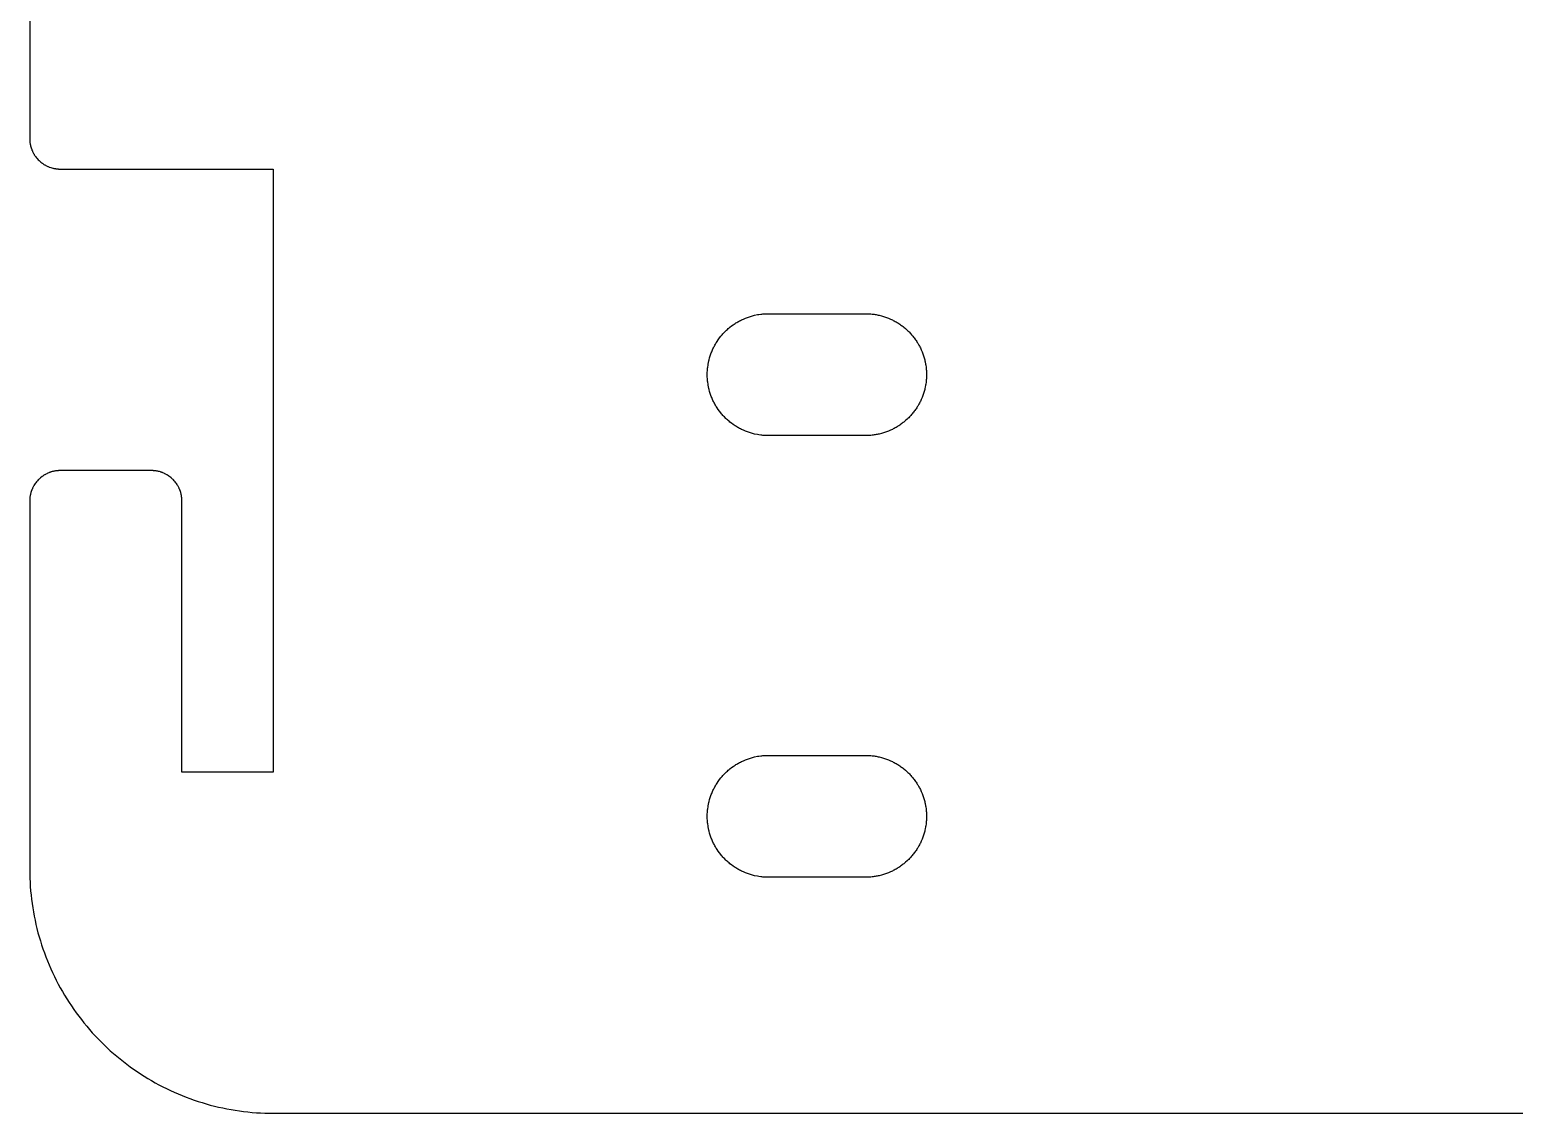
# Model space of a CAD drawing. Header units: metres. Extents: x 0 to 195, y 0 to 140.
# Drawn here: x 0 to 48.75, y 0 to 35.58 of the extents above; entities that cross this region are included whole.
import ezdxf

# ---------------------------------------------------------------- set-up
doc = ezdxf.new("R2010")
doc.units = ezdxf.units.M

msp = doc.modelspace()

# ---------------------------------------------------------------- linework, layer by layer
for p, q in [((0, 106.018), (0, 31.9824)), ((0, 31.9824), (0.000977, 31.9648)), ((0.000977, 31.9648), (0.000977, 31.9473)), ((0.000977, 31.9473), (0.001953, 31.9307)), ((0.001953, 31.9307), (0.009766, 31.8604)), ((0.009766, 31.8604), (0.012695, 31.8438)), ((0.012695, 31.8438), (0.015625, 31.8262)), ((0.015625, 31.8262), (0.018555, 31.8096)), ((0.018555, 31.8096), (0.021484, 31.792)), ((0.021484, 31.792), (0.025391, 31.7754)), ((0.025391, 31.7754), (0.029297, 31.7578)), ((0.029297, 31.7578), (0.048828, 31.6914)), ((0.048828, 31.6914), (0.066406, 31.6416)), ((0.066406, 31.6416), (0.073242, 31.625)), ((0.073242, 31.625), (0.079102, 31.6094)), ((0.079102, 31.6094), (0.086914, 31.5938)), ((0.086914, 31.5938), (0.09375, 31.5771)), ((0.09375, 31.5771), (0.117188, 31.5303)), ((0.117188, 31.5303), (0.125, 31.5156)), ((0.125, 31.5156), (0.133789, 31.5)), ((0.133789, 31.5), (0.142578, 31.4854)), ((0.142578, 31.4854), (0.152344, 31.4697)), ((0.152344, 31.4697), (0.161133, 31.4551)), ((0.161133, 31.4551), (0.170898, 31.4404)), ((0.170898, 31.4404), (0.180664, 31.4268)), ((0.180664, 31.4268), (0.191406, 31.4121)), ((0.191406, 31.4121), (0.201172, 31.3984)), ((0.201172, 31.3984), (0.222656, 31.3711)), ((0.222656, 31.3711), (0.234375, 31.3574)), ((0.234375, 31.3574), (0.245117, 31.3438)), ((0.245117, 31.3438), (0.280273, 31.3057)), ((0.280273, 31.3057), (0.305664, 31.2803)), ((0.305664, 31.2803), (0.34375, 31.2451)), ((0.34375, 31.2451), (0.357422, 31.2344)), ((0.357422, 31.2344), (0.371094, 31.2227)), ((0.371094, 31.2227), (0.398438, 31.2012)), ((0.398438, 31.2012), (0.412109, 31.1914)), ((0.412109, 31.1914), (0.426758, 31.1807)), ((0.426758, 31.1807), (0.44043, 31.1709)), ((0.44043, 31.1709), (0.455078, 31.1611)), ((0.455078, 31.1611), (0.469727, 31.1523)), ((0.469727, 31.1523), (0.485352, 31.1426)), ((0.485352, 31.1426), (0.5, 31.1338)), ((0.5, 31.1338), (0.515625, 31.125)), ((0.515625, 31.125), (0.530273, 31.1172)), ((0.530273, 31.1172), (0.577148, 31.0938)), ((0.577148, 31.0938), (0.59375, 31.0869)), ((0.59375, 31.0869), (0.609375, 31.0791)), ((0.609375, 31.0791), (0.625, 31.0732)), ((0.625, 31.0732), (0.641602, 31.0664)), ((0.641602, 31.0664), (0.691406, 31.0488)), ((0.691406, 31.0488), (0.757812, 31.0293)), ((0.757812, 31.0293), (0.775391, 31.0254)), ((0.775391, 31.0254), (0.791992, 31.0215)), ((0.791992, 31.0215), (0.80957, 31.0186)), ((0.80957, 31.0186), (0.826172, 31.0156)), ((0.826172, 31.0156), (0.84375, 31.0127)), ((0.84375, 31.0127), (0.860352, 31.0098)), ((0.860352, 31.0098), (0.930664, 31.002)), ((0.930664, 31.002), (0.947266, 31.001)), ((0.947266, 31.001), (0.964844, 31.001)), ((0.964844, 31.001), (0.982422, 31)), ((0.982422, 31), (8, 31)), ((8, 31), (8, 11.2002)), ((22.9912, 25.8047), (23.0459, 25.8477)), ((23.0459, 25.8477), (23.1025, 25.8887)), ((23.1025, 25.8887), (23.1611, 25.9277)), ((23.1611, 25.9277), (23.1904, 25.9463)), ((23.1904, 25.9463), (23.2197, 25.9639)), ((23.2197, 25.9639), (23.25, 25.9824)), ((23.25, 25.9824), (23.2803, 25.999)), ((23.2803, 25.999), (23.3115, 26.0156)), ((23.3115, 26.0156), (23.3418, 26.0322)), ((23.3418, 26.0322), (23.373, 26.0479)), ((23.373, 26.0479), (23.4043, 26.0625)), ((23.4043, 26.0625), (23.4365, 26.0771)), ((23.4365, 26.0771), (23.501, 26.1045)), ((23.501, 26.1045), (23.5332, 26.1172)), ((23.5332, 26.1172), (23.5664, 26.1289)), ((23.5664, 26.1289), (23.5986, 26.1406)), ((23.5986, 26.1406), (23.6318, 26.1523)), ((23.6318, 26.1523), (23.665, 26.1631)), ((23.665, 26.1631), (23.6982, 26.1729)), ((23.6982, 26.1729), (23.7666, 26.1904)), ((23.7666, 26.1904), (23.7998, 26.1992)), ((23.7998, 26.1992), (23.9023, 26.2197)), ((23.9023, 26.2197), (23.9375, 26.2256)), ((23.9375, 26.2256), (24.0059, 26.2354)), ((24.0059, 26.2354), (24.041, 26.2393)), ((24.041, 26.2393), (24.0762, 26.2422)), ((24.0762, 26.2422), (24.1104, 26.2451)), ((24.1104, 26.2451), (24.1807, 26.249)), ((24.1807, 26.249), (24.2148, 26.25)), ((24.2148, 26.25), (27.4854, 26.25)), ((27.4854, 26.25), (27.5195, 26.249)), ((27.5195, 26.249), (27.5898, 26.2451)), ((27.5898, 26.2451), (27.624, 26.2422)), ((27.624, 26.2422), (27.6592, 26.2393)), ((27.6592, 26.2393), (27.6934, 26.2354)), ((27.6934, 26.2354), (27.7285, 26.2305)), ((27.7285, 26.2305), (27.7627, 26.2256)), ((27.7627, 26.2256), (27.7969, 26.2197)), ((27.7969, 26.2197), (27.832, 26.2129)), ((27.832, 26.2129), (27.8662, 26.2061)), ((27.8662, 26.2061), (27.8994, 26.1992)), ((27.8994, 26.1992), (27.9678, 26.1816)), ((27.9678, 26.1816), (28.001, 26.1729)), ((28.001, 26.1729), (28.0352, 26.1631)), ((28.0352, 26.1631), (28.0684, 26.1523)), ((28.0684, 26.1523), (28.1016, 26.1406)), ((28.1016, 26.1406), (28.1338, 26.1289)), ((28.1338, 26.1289), (28.167, 26.1172)), ((28.167, 26.1172), (28.1992, 26.1045)), ((28.1992, 26.1045), (28.2637, 26.0771)), ((28.2637, 26.0771), (28.2949, 26.0625)), ((28.2949, 26.0625), (28.3271, 26.0479)), ((28.3271, 26.0479), (28.3584, 26.0322)), ((28.3584, 26.0322), (28.3887, 26.0156)), ((28.3887, 26.0156), (28.4199, 25.999)), ((28.4199, 25.999), (28.4502, 25.9824)), ((28.4502, 25.9824), (28.4805, 25.9639)), ((28.4805, 25.9639), (28.5098, 25.9463)), ((28.5098, 25.9463), (28.5391, 25.9277)), ((28.5391, 25.9277), (28.5684, 25.9082)), ((28.5684, 25.9082), (28.5967, 25.8887)), ((28.5967, 25.8887), (28.626, 25.8682)), ((28.626, 25.8682), (28.6533, 25.8477)), ((28.6533, 25.8477), (28.6816, 25.8262)), ((22.5723, 25.3389), (22.6113, 25.3975)), ((22.6113, 25.3975), (22.6523, 25.4541)), ((22.6523, 25.4541), (22.6953, 25.5088)), ((22.6953, 25.5088), (22.7178, 25.5352)), ((22.7178, 25.5352), (22.7402, 25.5625)), ((22.7402, 25.5625), (22.7637, 25.5879)), ((22.7637, 25.5879), (22.7871, 25.6143)), ((22.7871, 25.6143), (22.8115, 25.6396)), ((22.8115, 25.6396), (22.8604, 25.6885)), ((22.8604, 25.6885), (22.8857, 25.7129)), ((22.8857, 25.7129), (22.9121, 25.7363)), ((22.9121, 25.7363), (22.9375, 25.7598)), ((22.9375, 25.7598), (22.9648, 25.7822)), ((22.9648, 25.7822), (22.9912, 25.8047)), ((28.6816, 25.8262), (28.709, 25.8047)), ((28.709, 25.8047), (28.7617, 25.7598)), ((28.7617, 25.7598), (28.8145, 25.7129)), ((28.8145, 25.7129), (28.8389, 25.6885)), ((28.8389, 25.6885), (28.8643, 25.6641)), ((28.8643, 25.6641), (28.8887, 25.6396)), ((28.8887, 25.6396), (28.9131, 25.6143)), ((28.9131, 25.6143), (28.9365, 25.5879)), ((28.9365, 25.5879), (28.959, 25.5625)), ((28.959, 25.5625), (28.9824, 25.5352)), ((28.9824, 25.5352), (29.0039, 25.5088)), ((29.0039, 25.5088), (29.0264, 25.4814)), ((29.0264, 25.4814), (29.0469, 25.4541)), ((29.0469, 25.4541), (29.0684, 25.4258)), ((29.0684, 25.4258), (29.0879, 25.3975)), ((29.0879, 25.3975), (29.1084, 25.3682)), ((29.1084, 25.3682), (29.127, 25.3389)), ((22.3369, 24.835), (22.3477, 24.8682)), ((22.3477, 24.8682), (22.3594, 24.9014)), ((22.3594, 24.9014), (22.3711, 24.9336)), ((22.3711, 24.9336), (22.3828, 24.9668)), ((22.3828, 24.9668), (22.3955, 24.999)), ((22.3955, 24.999), (22.4229, 25.0635)), ((22.4229, 25.0635), (22.4375, 25.0957)), ((22.4375, 25.0957), (22.4521, 25.127)), ((22.4521, 25.127), (22.4678, 25.1582)), ((22.4678, 25.1582), (22.4844, 25.1885)), ((22.4844, 25.1885), (22.501, 25.2197)), ((22.501, 25.2197), (22.5176, 25.25)), ((22.5176, 25.25), (22.5361, 25.2803)), ((22.5361, 25.2803), (22.5537, 25.3096)), ((22.5537, 25.3096), (22.5723, 25.3389)), ((29.127, 25.3389), (29.1465, 25.3096)), ((29.1465, 25.3096), (29.1641, 25.2803)), ((29.1641, 25.2803), (29.1992, 25.2197)), ((29.1992, 25.2197), (29.2158, 25.1885)), ((29.2158, 25.1885), (29.2324, 25.1582)), ((29.2324, 25.1582), (29.248, 25.127)), ((29.248, 25.127), (29.2627, 25.0957)), ((29.2627, 25.0957), (29.2773, 25.0635)), ((29.2773, 25.0635), (29.3047, 24.999)), ((29.3047, 24.999), (29.3174, 24.9668)), ((29.3174, 24.9668), (29.3291, 24.9336)), ((29.3291, 24.9336), (29.3408, 24.9014)), ((29.3408, 24.9014), (29.3525, 24.8682)), ((29.3525, 24.8682), (29.3721, 24.8018)), ((22.251, 24.3193), (22.2549, 24.3896)), ((22.2549, 24.3896), (22.2578, 24.4238)), ((22.2578, 24.4238), (22.2607, 24.459)), ((22.2607, 24.459), (22.2646, 24.4941)), ((22.2646, 24.4941), (22.2744, 24.5625)), ((22.2744, 24.5625), (22.2803, 24.5977)), ((22.2803, 24.5977), (22.3008, 24.7002)), ((22.3008, 24.7002), (22.3096, 24.7334)), ((22.3096, 24.7334), (22.3271, 24.8018)), ((22.3271, 24.8018), (22.3369, 24.835)), ((29.3721, 24.8018), (29.3818, 24.7676)), ((29.3818, 24.7676), (29.3906, 24.7334)), ((29.3906, 24.7334), (29.3984, 24.7002)), ((29.3984, 24.7002), (29.4062, 24.666)), ((29.4062, 24.666), (29.4199, 24.5977)), ((29.4199, 24.5977), (29.4258, 24.5625)), ((29.4258, 24.5625), (29.4355, 24.4941)), ((29.4355, 24.4941), (29.4395, 24.459)), ((29.4395, 24.459), (29.4424, 24.4238)), ((29.4424, 24.4238), (29.4453, 24.3896)), ((29.4453, 24.3896), (29.4492, 24.3193)), ((22.25, 24.2852), (22.251, 24.3193)), ((22.25, 24.2148), (22.25, 24.2852)), ((22.251, 24.1807), (22.25, 24.2148)), ((22.2549, 24.1104), (22.251, 24.1807)), ((22.2578, 24.0762), (22.2549, 24.1104)), ((22.2607, 24.041), (22.2578, 24.0762)), ((22.2646, 24.0059), (22.2607, 24.041)), ((22.2744, 23.9375), (22.2646, 24.0059)), ((22.2803, 23.9023), (22.2744, 23.9375)), ((22.3008, 23.7998), (22.2803, 23.9023)), ((29.4199, 23.9023), (29.4062, 23.834)), ((29.4258, 23.9375), (29.4199, 23.9023)), ((29.4355, 24.0059), (29.4258, 23.9375)), ((29.4395, 24.041), (29.4355, 24.0059)), ((29.4424, 24.0762), (29.4395, 24.041)), ((29.4453, 24.1104), (29.4424, 24.0762)), ((29.4492, 24.1807), (29.4453, 24.1104)), ((29.4492, 24.3193), (29.4492, 24.2852)), ((29.4492, 24.2852), (29.4502, 24.25)), ((29.4502, 24.25), (29.4492, 24.2148)), ((29.4492, 24.2148), (29.4492, 24.1807)), ((22.3096, 23.7666), (22.3008, 23.7998)), ((22.3271, 23.6982), (22.3096, 23.7666)), ((22.3369, 23.665), (22.3271, 23.6982)), ((22.3477, 23.6318), (22.3369, 23.665)), ((22.3594, 23.5986), (22.3477, 23.6318)), ((22.3711, 23.5664), (22.3594, 23.5986)), ((22.3828, 23.5332), (22.3711, 23.5664)), ((22.3955, 23.501), (22.3828, 23.5332)), ((22.4229, 23.4365), (22.3955, 23.501)), ((22.4375, 23.4043), (22.4229, 23.4365)), ((22.4521, 23.373), (22.4375, 23.4043)), ((29.2627, 23.4043), (29.248, 23.373)), ((29.2773, 23.4365), (29.2627, 23.4043)), ((29.3047, 23.501), (29.2773, 23.4365)), ((29.3174, 23.5332), (29.3047, 23.501)), ((29.3291, 23.5664), (29.3174, 23.5332)), ((29.3408, 23.5986), (29.3291, 23.5664)), ((29.3525, 23.6318), (29.3408, 23.5986)), ((29.3721, 23.6982), (29.3525, 23.6318)), ((29.3818, 23.7324), (29.3721, 23.6982)), ((29.3906, 23.7666), (29.3818, 23.7324)), ((29.3984, 23.7998), (29.3906, 23.7666)), ((29.4062, 23.834), (29.3984, 23.7998)), ((22.4678, 23.3418), (22.4521, 23.373)), ((22.4844, 23.3115), (22.4678, 23.3418)), ((22.501, 23.2803), (22.4844, 23.3115)), ((22.5176, 23.25), (22.501, 23.2803)), ((22.5361, 23.2197), (22.5176, 23.25)), ((22.5537, 23.1904), (22.5361, 23.2197)), ((22.5723, 23.1611), (22.5537, 23.1904)), ((22.6113, 23.1025), (22.5723, 23.1611)), ((22.6523, 23.0459), (22.6113, 23.1025)), ((22.6953, 22.9912), (22.6523, 23.0459)), ((22.7178, 22.9648), (22.6953, 22.9912)), ((22.7402, 22.9375), (22.7178, 22.9648)), ((22.7637, 22.9121), (22.7402, 22.9375)), ((28.959, 22.9375), (28.9365, 22.9121)), ((28.9824, 22.9648), (28.959, 22.9375)), ((29.0039, 22.9912), (28.9824, 22.9648)), ((29.0264, 23.0186), (29.0039, 22.9912)), ((29.0469, 23.0459), (29.0264, 23.0186)), ((29.0684, 23.0742), (29.0469, 23.0459)), ((29.0879, 23.1025), (29.0684, 23.0742)), ((29.1084, 23.1318), (29.0879, 23.1025)), ((29.127, 23.1611), (29.1084, 23.1318)), ((29.1465, 23.1904), (29.127, 23.1611)), ((29.1641, 23.2197), (29.1465, 23.1904)), ((29.1992, 23.2803), (29.1641, 23.2197)), ((29.2158, 23.3115), (29.1992, 23.2803)), ((29.2324, 23.3418), (29.2158, 23.3115)), ((29.248, 23.373), (29.2324, 23.3418)), ((22.7871, 22.8857), (22.7637, 22.9121)), ((22.8115, 22.8604), (22.7871, 22.8857)), ((22.8604, 22.8115), (22.8115, 22.8604)), ((22.8857, 22.7871), (22.8604, 22.8115)), ((22.9121, 22.7637), (22.8857, 22.7871)), ((22.9375, 22.7402), (22.9121, 22.7637)), ((22.9648, 22.7178), (22.9375, 22.7402)), ((22.9912, 22.6953), (22.9648, 22.7178)), ((23.0459, 22.6523), (22.9912, 22.6953)), ((23.1025, 22.6113), (23.0459, 22.6523)), ((23.1611, 22.5723), (23.1025, 22.6113)), ((23.1904, 22.5537), (23.1611, 22.5723)), ((23.2197, 22.5361), (23.1904, 22.5537)), ((23.25, 22.5176), (23.2197, 22.5361)), ((23.2803, 22.501), (23.25, 22.5176)), ((23.3115, 22.4844), (23.2803, 22.501)), ((23.3418, 22.4678), (23.3115, 22.4844)), ((23.373, 22.4521), (23.3418, 22.4678)), ((23.4043, 22.4375), (23.373, 22.4521)), ((23.4365, 22.4229), (23.4043, 22.4375)), ((28.2949, 22.4375), (28.2637, 22.4229)), ((28.3271, 22.4521), (28.2949, 22.4375)), ((28.3584, 22.4678), (28.3271, 22.4521)), ((28.3887, 22.4844), (28.3584, 22.4678)), ((28.4199, 22.501), (28.3887, 22.4844)), ((28.4502, 22.5176), (28.4199, 22.501)), ((28.4805, 22.5361), (28.4502, 22.5176)), ((28.5098, 22.5537), (28.4805, 22.5361)), ((28.5391, 22.5723), (28.5098, 22.5537)), ((28.5684, 22.5918), (28.5391, 22.5723)), ((28.5967, 22.6113), (28.5684, 22.5918)), ((28.626, 22.6318), (28.5967, 22.6113)), ((28.6533, 22.6523), (28.626, 22.6318)), ((28.6816, 22.6738), (28.6533, 22.6523)), ((28.709, 22.6953), (28.6816, 22.6738)), ((28.7617, 22.7402), (28.709, 22.6953)), ((28.8145, 22.7871), (28.7617, 22.7402)), ((28.8389, 22.8115), (28.8145, 22.7871)), ((28.8643, 22.8359), (28.8389, 22.8115)), ((28.8887, 22.8604), (28.8643, 22.8359)), ((28.9131, 22.8857), (28.8887, 22.8604)), ((28.9365, 22.9121), (28.9131, 22.8857)), ((23.501, 22.3955), (23.4365, 22.4229)), ((23.5332, 22.3828), (23.501, 22.3955)), ((23.5664, 22.3711), (23.5332, 22.3828)), ((23.5986, 22.3594), (23.5664, 22.3711)), ((23.6318, 22.3477), (23.5986, 22.3594)), ((23.665, 22.3369), (23.6318, 22.3477)), ((23.6982, 22.3271), (23.665, 22.3369)), ((23.7666, 22.3096), (23.6982, 22.3271)), ((23.7998, 22.3008), (23.7666, 22.3096)), ((23.9023, 22.2803), (23.7998, 22.3008)), ((23.9375, 22.2744), (23.9023, 22.2803)), ((24.0059, 22.2646), (23.9375, 22.2744)), ((24.041, 22.2607), (24.0059, 22.2646)), ((24.0762, 22.2578), (24.041, 22.2607)), ((24.1104, 22.2549), (24.0762, 22.2578)), ((24.1807, 22.251), (24.1104, 22.2549)), ((24.2148, 22.25), (24.1807, 22.251)), ((27.4854, 22.25), (24.2148, 22.25)), ((27.5195, 22.251), (27.4854, 22.25)), ((27.5898, 22.2549), (27.5195, 22.251)), ((27.624, 22.2578), (27.5898, 22.2549)), ((27.6592, 22.2607), (27.624, 22.2578)), ((27.6934, 22.2646), (27.6592, 22.2607)), ((27.7285, 22.2695), (27.6934, 22.2646)), ((27.7627, 22.2744), (27.7285, 22.2695)), ((27.7969, 22.2803), (27.7627, 22.2744)), ((27.832, 22.2871), (27.7969, 22.2803)), ((27.8662, 22.2939), (27.832, 22.2871)), ((27.8994, 22.3008), (27.8662, 22.2939)), ((27.9678, 22.3184), (27.8994, 22.3008)), ((28.001, 22.3271), (27.9678, 22.3184)), ((28.0352, 22.3369), (28.001, 22.3271)), ((28.0684, 22.3477), (28.0352, 22.3369)), ((28.1016, 22.3594), (28.0684, 22.3477)), ((28.1338, 22.3711), (28.1016, 22.3594)), ((28.167, 22.3828), (28.1338, 22.3711)), ((28.1992, 22.3955), (28.167, 22.3828)), ((28.2637, 22.4229), (28.1992, 22.3955)), ((0.5, 20.9658), (0.485352, 20.957)), ((0.515625, 20.9746), (0.5, 20.9658)), ((0.530273, 20.9834), (0.515625, 20.9746)), ((0.561523, 20.999), (0.530273, 20.9834)), ((0.577148, 21.0059), (0.561523, 20.999)), ((0.59375, 21.0137), (0.577148, 21.0059)), ((0.625, 21.0273), (0.59375, 21.0137)), ((0.641602, 21.0332), (0.625, 21.0273)), ((0.658203, 21.04), (0.641602, 21.0332)), ((0.674805, 21.0459), (0.658203, 21.04)), ((0.691406, 21.0508), (0.674805, 21.0459)), ((0.708008, 21.0566), (0.691406, 21.0508)), ((0.741211, 21.0664), (0.708008, 21.0566)), ((0.757812, 21.0703), (0.741211, 21.0664)), ((0.775391, 21.0742), (0.757812, 21.0703)), ((0.791992, 21.0781), (0.775391, 21.0742)), ((0.80957, 21.082), (0.791992, 21.0781)), ((0.826172, 21.085), (0.80957, 21.082)), ((0.84375, 21.0879), (0.826172, 21.085)), ((0.860352, 21.0898), (0.84375, 21.0879)), ((0.87793, 21.0928), (0.860352, 21.0898)), ((0.913086, 21.0967), (0.87793, 21.0928)), ((0.930664, 21.0977), (0.913086, 21.0967)), ((0.947266, 21.0986), (0.930664, 21.0977)), ((0.964844, 21.0996), (0.947266, 21.0986)), ((4.03516, 21.0996), (0.964844, 21.0996)), ((4.05273, 21.0986), (4.03516, 21.0996)), ((4.06934, 21.0977), (4.05273, 21.0986)), ((4.08691, 21.0967), (4.06934, 21.0977)), ((4.12207, 21.0928), (4.08691, 21.0967)), ((4.13965, 21.0898), (4.12207, 21.0928)), ((4.15625, 21.0879), (4.13965, 21.0898)), ((4.17383, 21.085), (4.15625, 21.0879)), ((4.19043, 21.082), (4.17383, 21.085)), ((4.20801, 21.0781), (4.19043, 21.082)), ((4.22461, 21.0742), (4.20801, 21.0781)), ((4.24219, 21.0703), (4.22461, 21.0742)), ((4.25879, 21.0664), (4.24219, 21.0703)), ((4.29199, 21.0566), (4.25879, 21.0664)), ((4.30859, 21.0508), (4.29199, 21.0566)), ((4.3252, 21.0459), (4.30859, 21.0508)), ((4.3418, 21.04), (4.3252, 21.0459)), ((4.3584, 21.0332), (4.3418, 21.04)), ((4.375, 21.0273), (4.3584, 21.0332)), ((4.40625, 21.0137), (4.375, 21.0273)), ((4.42285, 21.0059), (4.40625, 21.0137)), ((4.43848, 20.999), (4.42285, 21.0059)), ((4.46973, 20.9834), (4.43848, 20.999)), ((4.48438, 20.9746), (4.46973, 20.9834)), ((4.5, 20.9658), (4.48438, 20.9746)), ((4.51465, 20.957), (4.5, 20.9658)), ((0.079102, 20.4912), (0.073242, 20.4746)), ((0.086914, 20.5068), (0.079102, 20.4912)), ((0.09375, 20.5225), (0.086914, 20.5068)), ((0.125, 20.585), (0.09375, 20.5225)), ((0.133789, 20.5996), (0.125, 20.585)), ((0.142578, 20.6152), (0.133789, 20.5996)), ((0.152344, 20.6299), (0.142578, 20.6152)), ((0.161133, 20.6445), (0.152344, 20.6299)), ((0.180664, 20.6738), (0.161133, 20.6445)), ((0.191406, 20.6875), (0.180664, 20.6738)), ((0.201172, 20.7021), (0.191406, 20.6875)), ((0.222656, 20.7295), (0.201172, 20.7021)), ((0.234375, 20.7432), (0.222656, 20.7295)), ((0.245117, 20.7559), (0.234375, 20.7432)), ((0.256836, 20.7695), (0.245117, 20.7559)), ((0.280273, 20.7949), (0.256836, 20.7695)), ((0.292969, 20.8066), (0.280273, 20.7949)), ((0.305664, 20.8193), (0.292969, 20.8066)), ((0.34375, 20.8545), (0.305664, 20.8193)), ((0.357422, 20.8662), (0.34375, 20.8545)), ((0.412109, 20.9092), (0.357422, 20.8662)), ((0.426758, 20.9189), (0.412109, 20.9092)), ((0.44043, 20.9287), (0.426758, 20.9189)), ((0.469727, 20.9482), (0.44043, 20.9287)), ((0.485352, 20.957), (0.469727, 20.9482)), ((4.53027, 20.9482), (4.51465, 20.957)), ((4.55957, 20.9287), (4.53027, 20.9482)), ((4.57324, 20.9189), (4.55957, 20.9287)), ((4.58789, 20.9092), (4.57324, 20.9189)), ((4.64258, 20.8662), (4.58789, 20.9092)), ((4.65625, 20.8545), (4.64258, 20.8662)), ((4.69434, 20.8193), (4.65625, 20.8545)), ((4.70703, 20.8066), (4.69434, 20.8193)), ((4.71973, 20.7949), (4.70703, 20.8066)), ((4.74316, 20.7695), (4.71973, 20.7949)), ((4.75488, 20.7559), (4.74316, 20.7695)), ((4.76562, 20.7432), (4.75488, 20.7559)), ((4.77734, 20.7295), (4.76562, 20.7432)), ((4.79883, 20.7021), (4.77734, 20.7295)), ((4.80859, 20.6875), (4.79883, 20.7021)), ((4.81934, 20.6738), (4.80859, 20.6875)), ((4.83887, 20.6445), (4.81934, 20.6738)), ((4.84766, 20.6299), (4.83887, 20.6445)), ((4.85742, 20.6152), (4.84766, 20.6299)), ((4.86621, 20.5996), (4.85742, 20.6152)), ((4.875, 20.585), (4.86621, 20.5996)), ((4.90625, 20.5225), (4.875, 20.585)), ((4.91309, 20.5068), (4.90625, 20.5225)), ((4.9209, 20.4912), (4.91309, 20.5068)), ((4.92676, 20.4746), (4.9209, 20.4912)), ((0.000977, 20.1348), (0, 20.1172)), ((0, 20.1172), (0, 8)), ((0.001953, 20.1699), (0.000977, 20.1523)), ((0.000977, 20.1523), (0.000977, 20.1348)), ((0.003906, 20.1875), (0.001953, 20.1699)), ((0.005859, 20.2041), (0.003906, 20.1875)), ((0.009766, 20.2393), (0.005859, 20.2041)), ((0.012695, 20.2568), (0.009766, 20.2393)), ((0.015625, 20.2734), (0.012695, 20.2568)), ((0.018555, 20.291), (0.015625, 20.2734)), ((0.021484, 20.3076), (0.018555, 20.291)), ((0.025391, 20.3252), (0.021484, 20.3076)), ((0.029297, 20.3418), (0.025391, 20.3252)), ((0.03418, 20.3584), (0.029297, 20.3418)), ((0.039062, 20.376), (0.03418, 20.3584)), ((0.048828, 20.4092), (0.039062, 20.376)), ((0.060547, 20.4424), (0.048828, 20.4092)), ((0.066406, 20.458), (0.060547, 20.4424)), ((0.073242, 20.4746), (0.066406, 20.458)), ((4.93359, 20.458), (4.92676, 20.4746)), ((4.93945, 20.4424), (4.93359, 20.458)), ((4.95117, 20.4092), (4.93945, 20.4424)), ((4.96094, 20.376), (4.95117, 20.4092)), ((4.96582, 20.3584), (4.96094, 20.376)), ((4.9707, 20.3418), (4.96582, 20.3584)), ((4.97461, 20.3252), (4.9707, 20.3418)), ((4.97852, 20.3076), (4.97461, 20.3252)), ((4.98145, 20.291), (4.97852, 20.3076)), ((4.98438, 20.2734), (4.98145, 20.291)), ((4.9873, 20.2568), (4.98438, 20.2734)), ((4.99023, 20.2393), (4.9873, 20.2568)), ((4.99414, 20.2041), (4.99023, 20.2393)), ((4.99609, 20.1875), (4.99414, 20.2041)), ((4.99805, 20.1699), (4.99609, 20.1875)), ((4.99902, 20.1523), (4.99805, 20.1699)), ((4.99902, 20.1348), (4.99902, 20.1523)), ((5, 20.1172), (4.99902, 20.1348)), ((5, 11.2002), (5, 20.1172)), ((23.7998, 11.6992), (23.9023, 11.7197)), ((23.9023, 11.7197), (23.9375, 11.7256)), ((23.9375, 11.7256), (24.0059, 11.7354)), ((24.0059, 11.7354), (24.041, 11.7393)), ((24.041, 11.7393), (24.0762, 11.7422)), ((24.0762, 11.7422), (24.1104, 11.7451)), ((24.1104, 11.7451), (24.1807, 11.749)), ((24.1807, 11.749), (24.2148, 11.75)), ((24.2148, 11.75), (27.4854, 11.75)), ((27.4854, 11.75), (27.5195, 11.749)), ((27.5195, 11.749), (27.5898, 11.7451)), ((27.5898, 11.7451), (27.624, 11.7422)), ((27.624, 11.7422), (27.6592, 11.7393)), ((27.6592, 11.7393), (27.6934, 11.7354)), ((27.6934, 11.7354), (27.7285, 11.7305)), ((27.7285, 11.7305), (27.7627, 11.7256)), ((27.7627, 11.7256), (27.7969, 11.7197)), ((27.7969, 11.7197), (27.832, 11.7129)), ((27.832, 11.7129), (27.8662, 11.7061)), ((27.8662, 11.7061), (27.8994, 11.6992)), ((22.8604, 11.1885), (22.8857, 11.2129)), ((22.8857, 11.2129), (22.9121, 11.2363)), ((22.9121, 11.2363), (22.9375, 11.2598)), ((22.9375, 11.2598), (22.9648, 11.2822)), ((22.9648, 11.2822), (22.9912, 11.3047)), ((22.9912, 11.3047), (23.0459, 11.3477)), ((23.0459, 11.3477), (23.1025, 11.3887)), ((23.1025, 11.3887), (23.1611, 11.4277)), ((23.1611, 11.4277), (23.1904, 11.4463)), ((23.1904, 11.4463), (23.2197, 11.4639)), ((23.2197, 11.4639), (23.25, 11.4824)), ((23.25, 11.4824), (23.2803, 11.499)), ((23.2803, 11.499), (23.3115, 11.5156)), ((23.3115, 11.5156), (23.3418, 11.5322)), ((23.3418, 11.5322), (23.373, 11.5479)), ((23.373, 11.5479), (23.4043, 11.5625)), ((23.4043, 11.5625), (23.4365, 11.5771)), ((23.4365, 11.5771), (23.501, 11.6045)), ((23.501, 11.6045), (23.5332, 11.6172)), ((23.5332, 11.6172), (23.5664, 11.6289)), ((23.5664, 11.6289), (23.5986, 11.6406)), ((23.5986, 11.6406), (23.6318, 11.6523)), ((23.6318, 11.6523), (23.665, 11.6631)), ((23.665, 11.6631), (23.6982, 11.6729)), ((23.6982, 11.6729), (23.7666, 11.6904)), ((23.7666, 11.6904), (23.7998, 11.6992)), ((27.8994, 11.6992), (27.9678, 11.6816)), ((27.9678, 11.6816), (28.001, 11.6729)), ((28.001, 11.6729), (28.0352, 11.6631)), ((28.0352, 11.6631), (28.0684, 11.6523)), ((28.0684, 11.6523), (28.1016, 11.6406)), ((28.1016, 11.6406), (28.1338, 11.6289)), ((28.1338, 11.6289), (28.167, 11.6172)), ((28.167, 11.6172), (28.1992, 11.6045)), ((28.1992, 11.6045), (28.2637, 11.5771)), ((28.2637, 11.5771), (28.2949, 11.5625)), ((28.2949, 11.5625), (28.3271, 11.5479)), ((28.3271, 11.5479), (28.3584, 11.5322)), ((28.3584, 11.5322), (28.3887, 11.5156)), ((28.3887, 11.5156), (28.4199, 11.499)), ((28.4199, 11.499), (28.4502, 11.4824)), ((28.4502, 11.4824), (28.4805, 11.4639)), ((28.4805, 11.4639), (28.5098, 11.4463)), ((28.5098, 11.4463), (28.5391, 11.4277)), ((28.5391, 11.4277), (28.5684, 11.4082)), ((28.5684, 11.4082), (28.5967, 11.3887)), ((28.5967, 11.3887), (28.626, 11.3682)), ((28.626, 11.3682), (28.6533, 11.3477)), ((28.6533, 11.3477), (28.6816, 11.3262)), ((28.6816, 11.3262), (28.709, 11.3047)), ((28.709, 11.3047), (28.7617, 11.2598)), ((28.7617, 11.2598), (28.8145, 11.2129)), ((28.8145, 11.2129), (28.8389, 11.1885)), ((8, 11.2002), (5, 11.2002)), ((22.501, 10.7197), (22.5176, 10.75)), ((22.5176, 10.75), (22.5361, 10.7803)), ((22.5361, 10.7803), (22.5537, 10.8096)), ((22.5537, 10.8096), (22.5723, 10.8389)), ((22.5723, 10.8389), (22.6113, 10.8975)), ((22.6113, 10.8975), (22.6523, 10.9541)), ((22.6523, 10.9541), (22.6953, 11.0088)), ((22.6953, 11.0088), (22.7178, 11.0352)), ((22.7178, 11.0352), (22.7402, 11.0625)), ((22.7402, 11.0625), (22.7637, 11.0879)), ((22.7637, 11.0879), (22.7871, 11.1143)), ((22.7871, 11.1143), (22.8115, 11.1396)), ((22.8115, 11.1396), (22.8604, 11.1885)), ((28.8389, 11.1885), (28.8643, 11.1641)), ((28.8643, 11.1641), (28.8887, 11.1396)), ((28.8887, 11.1396), (28.9131, 11.1143)), ((28.9131, 11.1143), (28.9365, 11.0879)), ((28.9365, 11.0879), (28.959, 11.0625)), ((28.959, 11.0625), (28.9824, 11.0352)), ((28.9824, 11.0352), (29.0039, 11.0088)), ((29.0039, 11.0088), (29.0264, 10.9814)), ((29.0264, 10.9814), (29.0469, 10.9541)), ((29.0469, 10.9541), (29.0684, 10.9258)), ((29.0684, 10.9258), (29.0879, 10.8975)), ((29.0879, 10.8975), (29.1084, 10.8682)), ((29.1084, 10.8682), (29.127, 10.8389)), ((29.127, 10.8389), (29.1465, 10.8096)), ((29.1465, 10.8096), (29.1641, 10.7803)), ((29.1641, 10.7803), (29.1992, 10.7197)), ((22.3096, 10.2334), (22.3271, 10.3018)), ((22.3271, 10.3018), (22.3369, 10.335)), ((22.3369, 10.335), (22.3477, 10.3682)), ((22.3477, 10.3682), (22.3594, 10.4014)), ((22.3594, 10.4014), (22.3711, 10.4336)), ((22.3711, 10.4336), (22.3828, 10.4668)), ((22.3828, 10.4668), (22.3955, 10.499)), ((22.3955, 10.499), (22.4229, 10.5635)), ((22.4229, 10.5635), (22.4375, 10.5957)), ((22.4375, 10.5957), (22.4521, 10.627)), ((22.4521, 10.627), (22.4678, 10.6582)), ((22.4678, 10.6582), (22.4844, 10.6885)), ((22.4844, 10.6885), (22.501, 10.7197)), ((29.1992, 10.7197), (29.2158, 10.6885)), ((29.2158, 10.6885), (29.2324, 10.6582)), ((29.2324, 10.6582), (29.248, 10.627)), ((29.248, 10.627), (29.2627, 10.5957)), ((29.2627, 10.5957), (29.2773, 10.5635)), ((29.2773, 10.5635), (29.3047, 10.499)), ((29.3047, 10.499), (29.3174, 10.4668)), ((29.3174, 10.4668), (29.3291, 10.4336)), ((29.3291, 10.4336), (29.3408, 10.4014)), ((29.3408, 10.4014), (29.3525, 10.3682)), ((29.3525, 10.3682), (29.3721, 10.3018)), ((29.3721, 10.3018), (29.3818, 10.2676)), ((29.3818, 10.2676), (29.3906, 10.2334)), ((22.25, 9.78516), (22.251, 9.81934)), ((22.25, 9.71484), (22.25, 9.78516)), ((22.251, 9.81934), (22.2549, 9.88965)), ((22.2549, 9.88965), (22.2578, 9.92383)), ((22.2578, 9.92383), (22.2607, 9.95898)), ((22.2607, 9.95898), (22.2646, 9.99414)), ((22.2646, 9.99414), (22.2744, 10.0625)), ((22.2744, 10.0625), (22.2803, 10.0977)), ((22.2803, 10.0977), (22.3008, 10.2002)), ((22.3008, 10.2002), (22.3096, 10.2334)), ((29.3906, 10.2334), (29.3984, 10.2002)), ((29.3984, 10.2002), (29.4062, 10.166)), ((29.4062, 10.166), (29.4199, 10.0977)), ((29.4199, 10.0977), (29.4258, 10.0625)), ((29.4258, 10.0625), (29.4355, 9.99414)), ((29.4355, 9.99414), (29.4395, 9.95898)), ((29.4395, 9.95898), (29.4424, 9.92383)), ((29.4424, 9.92383), (29.4453, 9.88965)), ((29.4453, 9.88965), (29.4492, 9.81934)), ((29.4492, 9.81934), (29.4492, 9.78516)), ((29.4492, 9.78516), (29.4502, 9.75)), ((29.4502, 9.75), (29.4492, 9.71484)), ((22.251, 9.68066), (22.25, 9.71484)), ((22.2549, 9.61035), (22.251, 9.68066)), ((22.2578, 9.57617), (22.2549, 9.61035)), ((22.2607, 9.54102), (22.2578, 9.57617)), ((22.2646, 9.50586), (22.2607, 9.54102)), ((22.2744, 9.4375), (22.2646, 9.50586)), ((22.2803, 9.40234), (22.2744, 9.4375)), ((22.3008, 9.2998), (22.2803, 9.40234)), ((22.3096, 9.2666), (22.3008, 9.2998)), ((22.3271, 9.19824), (22.3096, 9.2666)), ((29.3906, 9.2666), (29.3818, 9.23242)), ((29.3984, 9.2998), (29.3906, 9.2666)), ((29.4062, 9.33398), (29.3984, 9.2998)), ((29.4199, 9.40234), (29.4062, 9.33398)), ((29.4258, 9.4375), (29.4199, 9.40234)), ((29.4355, 9.50586), (29.4258, 9.4375)), ((29.4395, 9.54102), (29.4355, 9.50586)), ((29.4424, 9.57617), (29.4395, 9.54102)), ((29.4453, 9.61035), (29.4424, 9.57617)), ((29.4492, 9.68066), (29.4453, 9.61035)), ((29.4492, 9.71484), (29.4492, 9.68066)), ((22.3369, 9.16504), (22.3271, 9.19824)), ((22.3477, 9.13184), (22.3369, 9.16504)), ((22.3594, 9.09863), (22.3477, 9.13184)), ((22.3711, 9.06641), (22.3594, 9.09863)), ((22.3828, 9.0332), (22.3711, 9.06641)), ((22.3955, 9.00098), (22.3828, 9.0332)), ((22.4229, 8.93652), (22.3955, 9.00098)), ((22.4375, 8.9043), (22.4229, 8.93652)), ((22.4521, 8.87305), (22.4375, 8.9043)), ((22.4678, 8.8418), (22.4521, 8.87305)), ((22.4844, 8.81152), (22.4678, 8.8418)), ((22.501, 8.78027), (22.4844, 8.81152)), ((22.5176, 8.75), (22.501, 8.78027)), ((29.1992, 8.78027), (29.1641, 8.71973)), ((29.2158, 8.81152), (29.1992, 8.78027)), ((29.2324, 8.8418), (29.2158, 8.81152)), ((29.248, 8.87305), (29.2324, 8.8418)), ((29.2627, 8.9043), (29.248, 8.87305)), ((29.2773, 8.93652), (29.2627, 8.9043)), ((29.3047, 9.00098), (29.2773, 8.93652)), ((29.3174, 9.0332), (29.3047, 9.00098)), ((29.3291, 9.06641), (29.3174, 9.0332)), ((29.3408, 9.09863), (29.3291, 9.06641)), ((29.3525, 9.13184), (29.3408, 9.09863)), ((29.3721, 9.19824), (29.3525, 9.13184)), ((29.3818, 9.23242), (29.3721, 9.19824)), ((22.5361, 8.71973), (22.5176, 8.75)), ((22.5537, 8.69043), (22.5361, 8.71973)), ((22.5723, 8.66113), (22.5537, 8.69043)), ((22.6113, 8.60254), (22.5723, 8.66113)), ((22.6523, 8.5459), (22.6113, 8.60254)), ((22.6953, 8.49121), (22.6523, 8.5459)), ((22.7178, 8.46484), (22.6953, 8.49121)), ((22.7402, 8.4375), (22.7178, 8.46484)), ((22.7637, 8.41211), (22.7402, 8.4375)), ((22.7871, 8.38574), (22.7637, 8.41211)), ((22.8115, 8.36035), (22.7871, 8.38574)), ((22.8604, 8.31152), (22.8115, 8.36035)), ((22.8857, 8.28711), (22.8604, 8.31152)), ((28.8389, 8.31152), (28.8145, 8.28711)), ((28.8643, 8.33594), (28.8389, 8.31152)), ((28.8887, 8.36035), (28.8643, 8.33594)), ((28.9131, 8.38574), (28.8887, 8.36035)), ((28.9365, 8.41211), (28.9131, 8.38574)), ((28.959, 8.4375), (28.9365, 8.41211)), ((28.9824, 8.46484), (28.959, 8.4375)), ((29.0039, 8.49121), (28.9824, 8.46484)), ((29.0264, 8.51855), (29.0039, 8.49121)), ((29.0469, 8.5459), (29.0264, 8.51855)), ((29.0684, 8.57422), (29.0469, 8.5459)), ((29.0879, 8.60254), (29.0684, 8.57422)), ((29.1084, 8.63184), (29.0879, 8.60254)), ((29.127, 8.66113), (29.1084, 8.63184)), ((29.1465, 8.69043), (29.127, 8.66113)), ((29.1641, 8.71973), (29.1465, 8.69043)), ((0, 8), (0.000977, 7.86035)), ((0.000977, 7.86035), (0.004883, 7.7207)), ((22.9121, 8.26367), (22.8857, 8.28711)), ((22.9375, 8.24023), (22.9121, 8.26367)), ((22.9648, 8.21777), (22.9375, 8.24023)), ((22.9912, 8.19531), (22.9648, 8.21777)), ((23.0459, 8.15234), (22.9912, 8.19531)), ((23.1025, 8.11133), (23.0459, 8.15234)), ((23.1611, 8.07227), (23.1025, 8.11133)), ((23.1904, 8.05371), (23.1611, 8.07227)), ((23.2197, 8.03613), (23.1904, 8.05371)), ((23.25, 8.01758), (23.2197, 8.03613)), ((23.2803, 8.00098), (23.25, 8.01758)), ((23.3115, 7.98438), (23.2803, 8.00098)), ((23.3418, 7.96777), (23.3115, 7.98438)), ((23.373, 7.95215), (23.3418, 7.96777)), ((23.4043, 7.9375), (23.373, 7.95215)), ((23.4365, 7.92285), (23.4043, 7.9375)), ((23.501, 7.89551), (23.4365, 7.92285)), ((23.5332, 7.88281), (23.501, 7.89551)), ((23.5664, 7.87109), (23.5332, 7.88281)), ((23.5986, 7.85938), (23.5664, 7.87109)), ((23.6318, 7.84766), (23.5986, 7.85938)), ((23.665, 7.83691), (23.6318, 7.84766)), ((23.6982, 7.82715), (23.665, 7.83691)), ((23.7666, 7.80957), (23.6982, 7.82715)), ((23.7998, 7.80078), (23.7666, 7.80957)), ((23.9023, 7.78027), (23.7998, 7.80078)), ((27.8994, 7.80078), (27.8662, 7.79395)), ((27.9678, 7.81836), (27.8994, 7.80078)), ((28.001, 7.82715), (27.9678, 7.81836)), ((28.0352, 7.83691), (28.001, 7.82715)), ((28.0684, 7.84766), (28.0352, 7.83691)), ((28.1016, 7.85938), (28.0684, 7.84766)), ((28.1338, 7.87109), (28.1016, 7.85938)), ((28.167, 7.88281), (28.1338, 7.87109)), ((28.1992, 7.89551), (28.167, 7.88281)), ((28.2637, 7.92285), (28.1992, 7.89551)), ((28.2949, 7.9375), (28.2637, 7.92285)), ((28.3271, 7.95215), (28.2949, 7.9375)), ((28.3584, 7.96777), (28.3271, 7.95215)), ((28.3887, 7.98438), (28.3584, 7.96777)), ((28.4199, 8.00098), (28.3887, 7.98438)), ((28.4502, 8.01758), (28.4199, 8.00098)), ((28.4805, 8.03613), (28.4502, 8.01758)), ((28.5098, 8.05371), (28.4805, 8.03613)), ((28.5391, 8.07227), (28.5098, 8.05371)), ((28.5684, 8.0918), (28.5391, 8.07227)), ((28.5967, 8.11133), (28.5684, 8.0918)), ((28.626, 8.13184), (28.5967, 8.11133)), ((28.6533, 8.15234), (28.626, 8.13184)), ((28.6816, 8.17383), (28.6533, 8.15234)), ((28.709, 8.19531), (28.6816, 8.17383)), ((28.7617, 8.24023), (28.709, 8.19531)), ((28.8145, 8.28711), (28.7617, 8.24023)), ((0.004883, 7.7207), (0.010742, 7.58105)), ((0.010742, 7.58105), (0.019531, 7.44238)), ((0.019531, 7.44238), (0.030273, 7.30273)), ((23.9375, 7.77441), (23.9023, 7.78027)), ((24.0059, 7.76465), (23.9375, 7.77441)), ((24.041, 7.76074), (24.0059, 7.76465)), ((24.0762, 7.75781), (24.041, 7.76074)), ((24.1104, 7.75488), (24.0762, 7.75781)), ((24.1807, 7.75098), (24.1104, 7.75488)), ((24.2148, 7.75), (24.1807, 7.75098)), ((27.4854, 7.75), (24.2148, 7.75)), ((27.5195, 7.75098), (27.4854, 7.75)), ((27.5898, 7.75488), (27.5195, 7.75098)), ((27.624, 7.75781), (27.5898, 7.75488)), ((27.6592, 7.76074), (27.624, 7.75781)), ((27.6934, 7.76465), (27.6592, 7.76074)), ((27.7285, 7.76953), (27.6934, 7.76465)), ((27.7627, 7.77441), (27.7285, 7.76953)), ((27.7969, 7.78027), (27.7627, 7.77441)), ((27.832, 7.78711), (27.7969, 7.78027)), ((27.8662, 7.79395), (27.832, 7.78711)), ((0.030273, 7.30273), (0.043945, 7.16406)), ((0.043945, 7.16406), (0.05957, 7.02539)), ((0.05957, 7.02539), (0.078125, 6.88672)), ((0.078125, 6.88672), (0.098633, 6.74805)), ((0.098633, 6.74805), (0.121094, 6.61035)), ((0.121094, 6.61035), (0.147461, 6.47363)), ((0.147461, 6.47363), (0.174805, 6.33691)), ((0.174805, 6.33691), (0.205078, 6.2002)), ((0.205078, 6.2002), (0.237305, 6.06445)), ((0.237305, 6.06445), (0.272461, 5.92969)), ((0.272461, 5.92969), (0.30957, 5.79492)), ((0.30957, 5.79492), (0.349609, 5.66113)), ((0.349609, 5.66113), (0.391602, 5.52832)), ((0.391602, 5.52832), (0.435547, 5.39551)), ((0.435547, 5.39551), (0.482422, 5.26367)), ((0.482422, 5.26367), (0.53125, 5.13281)), ((0.53125, 5.13281), (0.583008, 5.00293)), ((0.583008, 5.00293), (0.635742, 4.87402)), ((0.635742, 4.87402), (0.691406, 4.74609)), ((0.691406, 4.74609), (0.75, 4.61914)), ((0.75, 4.61914), (0.80957, 4.49316)), ((0.80957, 4.49316), (0.87207, 4.36816)), ((0.87207, 4.36816), (0.936523, 4.24414)), ((0.936523, 4.24414), (1.00293, 4.12109)), ((1.00293, 4.12109), (1.07227, 4)), ((1.07227, 4), (1.14258, 3.87988)), ((1.14258, 3.87988), (1.21582, 3.76074)), ((1.21582, 3.76074), (1.29102, 3.64258)), ((1.29102, 3.64258), (1.36816, 3.52637)), ((1.36816, 3.52637), (1.44727, 3.41113)), ((1.44727, 3.41113), (1.52832, 3.29785)), ((1.52832, 3.29785), (1.61133, 3.18555)), ((1.61133, 3.18555), (1.69629, 3.0752)), ((1.69629, 3.0752), (1.7832, 2.96582)), ((1.7832, 2.96582), (1.87207, 2.85742)), ((1.87207, 2.85742), (1.96191, 2.75195)), ((1.96191, 2.75195), (2.05469, 2.64648)), ((2.05469, 2.64648), (2.14941, 2.54395)), ((2.14941, 2.54395), (2.24512, 2.44238)), ((2.24512, 2.44238), (2.34277, 2.34277)), ((2.34277, 2.34277), (2.44238, 2.24512)), ((2.44238, 2.24512), (2.54395, 2.14941)), ((2.54395, 2.14941), (2.64648, 2.05469)), ((2.64648, 2.05469), (2.75195, 1.96191)), ((2.75195, 1.96191), (2.85742, 1.87207)), ((2.85742, 1.87207), (2.96582, 1.7832)), ((2.96582, 1.7832), (3.0752, 1.69629)), ((3.0752, 1.69629), (3.18555, 1.61133)), ((3.18555, 1.61133), (3.29785, 1.52832)), ((3.29785, 1.52832), (3.41113, 1.44727)), ((3.41113, 1.44727), (3.52637, 1.36816)), ((3.52637, 1.36816), (3.64258, 1.29102)), ((3.64258, 1.29102), (3.76074, 1.21582)), ((3.76074, 1.21582), (3.87988, 1.14258)), ((3.87988, 1.14258), (4, 1.07227)), ((4, 1.07227), (4.12109, 1.00293)), ((4.12109, 1.00293), (4.24414, 0.936523)), ((4.24414, 0.936523), (4.36816, 0.87207)), ((4.36816, 0.87207), (4.49316, 0.80957)), ((4.49316, 0.80957), (4.61914, 0.75)), ((4.61914, 0.75), (4.74609, 0.691406)), ((4.74609, 0.691406), (4.87402, 0.635742)), ((4.87402, 0.635742), (5.00293, 0.583008)), ((5.00293, 0.583008), (5.13281, 0.53125)), ((5.13281, 0.53125), (5.26367, 0.482422)), ((5.26367, 0.482422), (5.39551, 0.435547)), ((5.39551, 0.435547), (5.52832, 0.391602)), ((5.52832, 0.391602), (5.66113, 0.349609)), ((5.66113, 0.349609), (5.79492, 0.30957)), ((5.79492, 0.30957), (5.92969, 0.272461)), ((5.92969, 0.272461), (6.06445, 0.237305)), ((6.06445, 0.237305), (6.2002, 0.205078)), ((6.2002, 0.205078), (6.33691, 0.174805)), ((6.33691, 0.174805), (6.47363, 0.147461)), ((6.47363, 0.147461), (6.61035, 0.121094)), ((6.61035, 0.121094), (6.74805, 0.098633)), ((6.74805, 0.098633), (6.88672, 0.078125)), ((6.88672, 0.078125), (7.02539, 0.05957)), ((7.02539, 0.05957), (7.16406, 0.043945)), ((7.16406, 0.043945), (7.30273, 0.030273)), ((7.30273, 0.030273), (7.44238, 0.019531)), ((7.44238, 0.019531), (7.58105, 0.010742)), ((7.58105, 0.010742), (7.7207, 0.004883)), ((7.7207, 0.004883), (7.86035, 0.000977)), ((7.86035, 0.000977), (8, 0)), ((8, 0), (187, 0))]:
    msp.add_line(p, q)

doc.saveas('drawing.dxf')
